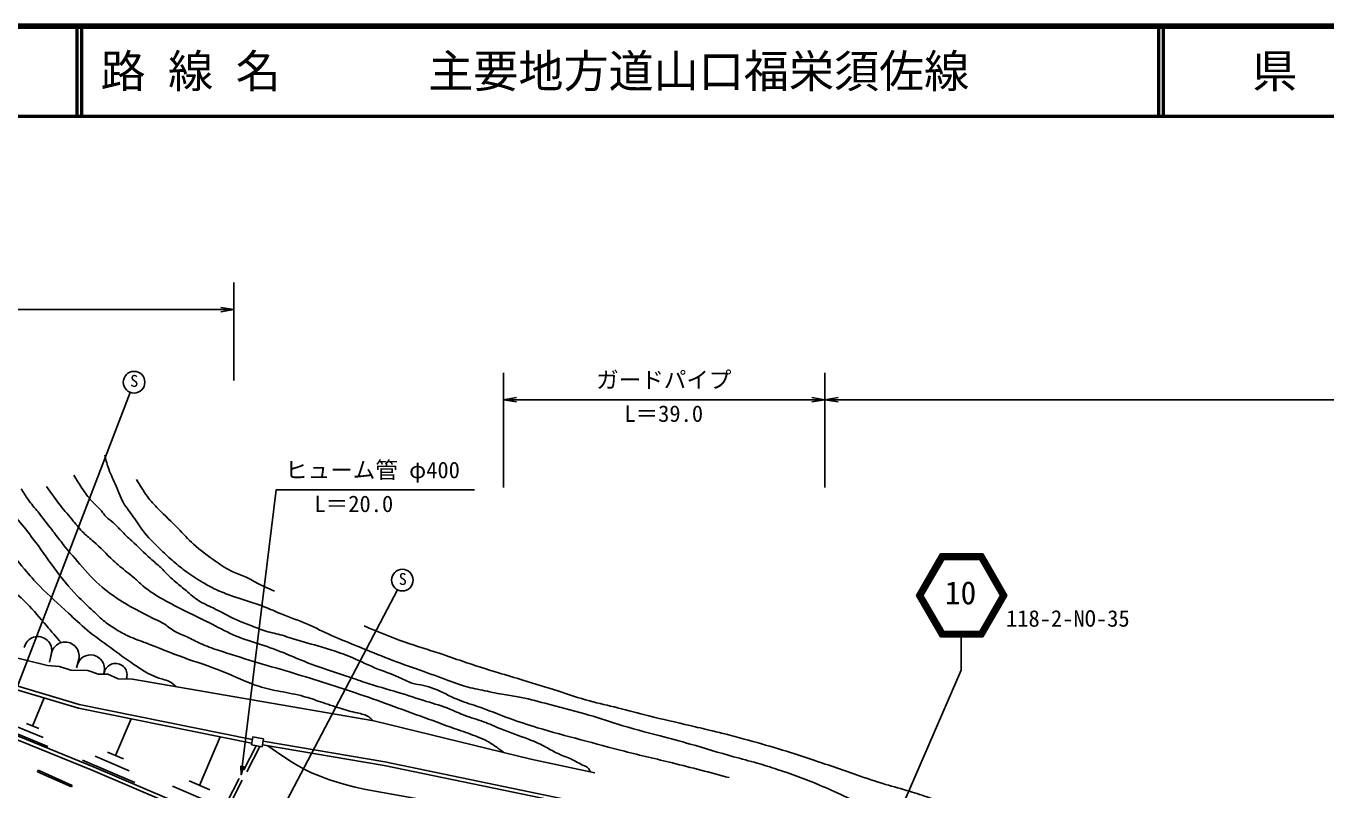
# Model space of a CAD drawing. Units: millimetres, scale not verified. Extents: x 40000 to 680000, y 20000 to 380000.
# Drawn here: x 172112 to 316315, y 295259 to 380000 of the extents above; entities that cross this region are included whole.
import ezdxf
from ezdxf.enums import TextEntityAlignment as Align

# ---------------------------------------------------------------- set-up
doc = ezdxf.new("R2010")
doc.units = ezdxf.units.MM
doc.header["$LTSCALE"] = 1000
for name, color, linetype, lineweight in [('M-BGD', 7, 'Continuous', 25), ('M-STR-STR3', 7, 'Continuous', 25), ('M-STR-STRC', 7, 'Continuous', 25), ('M-TTL', 2, 'Continuous', 140), ('M-TTL-LINE', 7, 'Continuous', 50)]:
    doc.layers.add(name, color=color, linetype=linetype, lineweight=lineweight)
doc.layers.add('M-TTL-TXT', color=7, linetype='Continuous')
doc.styles.add('ＭＳ ゴシック', font='')
doc.styles.get('ＭＳ ゴシック').set_extended_font_data('MS Gothic')

# ---------------------------------------------------------------- blocks, each defined once
blk = doc.blocks.new('open_arrow')
at = {"color": 0, "linetype": 'Continuous', "lineweight": -2}
blk.add_lwpolyline([(7.5, 1.25), (0, 0), (7.5, -1.25)], dxfattribs=at)

msp = doc.modelspace()

# ---------------------------------------------------------------- linework, layer by layer
at = {"layer": 'M-BGD'}
for p, q in [((169847, 310202), (174482, 309078)), ((174957, 310483), (174713, 309450)), ((174937, 310399), (174713, 309450)), ((174482, 309078), (175811, 308975)), ((175811, 308975), (177072, 308566)), ((177955, 309766), (177725, 308816)), ((177787, 309070), (177725, 308816)), ((156404, 307245), (179675, 297798)), ((166504, 307751), (177923, 304341)), ((166600, 308140), (178020, 304730)), ((177072, 308566), (178981, 308498)), ((178981, 308498), (180140, 308089)), ((180140, 308089), (181196, 308089)), ((180840, 308464), (180737, 308182)), ((180781, 308388), (180737, 308182)), ((181196, 308089), (182321, 307578)), ((182321, 307578), (183923, 307544)), ((183264, 307657), (183251, 307611)), ((183923, 307544), (210677, 302943)), ((156272, 306867), (179521, 297429)), ((174119, 305478), (172849, 302348)), ((177923, 304341), (197135, 300451)), ((178020, 304730), (197214, 300844)), ((183769, 303158), (182039, 299078)), ((210677, 302943), (228126, 298683)), ((174539, 300098), (170069, 301918)), ((174029, 301088), (171129, 302268)), ((173519, 302078), (172179, 302618)), ((193649, 301158), (191359, 295768)), ((197644, 300157), (196264, 297500)), ((198055, 300080), (196600, 297279)), ((197121, 300255), (197288, 301148)), ((198300, 300034), (197121, 300255)), ((197288, 301148), (198467, 300927)), ((198467, 300927), (198300, 300034)), ((198343, 300266), (211854, 297988)), ((198417, 300659), (211928, 298381)), ((184199, 296088), (178369, 298568)), ((183559, 297398), (179769, 299008)), ((182909, 298708), (181159, 299448)), ((228126, 298683), (235215, 297149)), ((173373, 297274), (173454, 297456)), ((177143, 295592), (173373, 297274)), ((173454, 297456), (177225, 295775)), ((179521, 297429), (195026, 290827)), ((179675, 297798), (195173, 291199)), ((211854, 297988), (231525, 293899)), ((211928, 298381), (234501, 293688)), ((177225, 295775), (177143, 295592)), ((193369, 293548), (188359, 295678)), ((192509, 295278), (190199, 296258)), ((195771, 296550), (194376, 293866)), ((196108, 296333), (194720, 293659))]:
    msp.add_line(p, q, dxfattribs=at)
for centre, radius, start, end in [((173429, 310736), 1545, 347.39527, 168.06984), ((176457, 310129), 1542, 346.38042, 166.7167), ((179279, 308709), 1536, 347.94913, 166.38042), ((182041, 308027), 1278, 338.48543, 160.01475)]:
    msp.add_arc(centre, radius, start, end, dxfattribs=at)
for points, knots in [([(127097, 341867), (127406, 341437), (127715, 341007), (128048, 340597), (128517, 340021), (129033, 339484), (129565, 338965), (130073, 338470), (130595, 337991), (131105, 337494), (131448, 337161), (131785, 336820), (132162, 336529), (132540, 336238), (132957, 335998), (133380, 335771), (133983, 335448), (134597, 335152), (135219, 334874), (135989, 334530), (136772, 334214), (137563, 333909), (138264, 333639), (138971, 333379), (139700, 333220), (140313, 333086), (140941, 333023), (141562, 332921), (142140, 332825), (142712, 332695), (143286, 332576), (143843, 332460), (144403, 332355), (144963, 332254), (146547, 331971), (148137, 331732), (149721, 331450), (150464, 331318), (151205, 331176), (151950, 331059), (153008, 330893), (154075, 330776), (155145, 330715), (155796, 330677), (156448, 330661), (157098, 330623), (157750, 330584), (158401, 330524), (159052, 330462), (159882, 330383), (160713, 330301), (161534, 330163), (162685, 329970), (163817, 329667), (164935, 329313), (165667, 329081), (166392, 328827), (167073, 328485), (167843, 328098), (168556, 327597), (169256, 327083), (169614, 326821), (169968, 326556), (170290, 326256), (170639, 325932), (170950, 325567), (171256, 325199), (171818, 324521), (172361, 323834), (172887, 323130), (174485, 320996), (175931, 318718), (177783, 316810), (178359, 316217), (178974, 315659), (179575, 315086), (179989, 314693), (180395, 314292), (180839, 313937), (181265, 313597), (181725, 313298), (182195, 313018), (182614, 312768), (183042, 312533), (183482, 312328), (184102, 312040), (184749, 311811), (185390, 311570), (186806, 311038), (188198, 310450), (189619, 309938), (191040, 309426), (192491, 308990), (193894, 308421), (195245, 307874), (196553, 307203), (197939, 306767), (198718, 306521), (199522, 306349), (200329, 306192), (201192, 306024), (202058, 305872), (202903, 305640), (203530, 305469), (204146, 305253), (204764, 305043), (205491, 304796), (206221, 304555), (206948, 304330), (207581, 304134), (208211, 303950), (208878, 303802), (209324, 303703), (209786, 303620), (210142, 303365), (210300, 303253), (210436, 303107), (210573, 302961)], [0, 0, 0, 0, 1, 1, 1, 2, 2, 2, 3, 3, 3, 4, 4, 4, 5, 5, 5, 6, 6, 6, 7, 7, 7, 8, 8, 8, 9, 9, 9, 10, 10, 10, 11, 11, 11, 12, 12, 12, 13, 13, 13, 14, 14, 14, 15, 15, 15, 16, 16, 16, 17, 17, 17, 18, 18, 18, 19, 19, 19, 20, 20, 20, 21, 21, 21, 22, 22, 22, 23, 23, 23, 24, 24, 24, 25, 25, 25, 26, 26, 26, 27, 27, 27, 28, 28, 28, 29, 29, 29, 30, 30, 30, 31, 31, 31, 32, 32, 32, 33, 33, 33, 34, 34, 34, 35, 35, 35, 36, 36, 36, 37, 37, 37, 38, 38, 38, 39, 39, 39, 39]), ([(124288, 340965), (124835, 340412), (125382, 339858), (125968, 339349), (126711, 338705), (127517, 338133), (128248, 337474), (128822, 336956), (129350, 336384), (129958, 335911), (130277, 335663), (130617, 335442), (130951, 335212), (131393, 334908), (131823, 334590), (132256, 334275), (132897, 333809), (133544, 333351), (134205, 332914), (135130, 332303), (136082, 331733), (137055, 331204), (137831, 330782), (138620, 330387), (139427, 330027), (139981, 329781), (140543, 329552), (141118, 329365), (142004, 329079), (142920, 328894), (143840, 328722), (144651, 328570), (145464, 328427), (146285, 328391), (146610, 328377), (146936, 328380), (147262, 328382), (149064, 328394), (150862, 328395), (152663, 328405), (154119, 328413), (155576, 328427), (157029, 328382), (157611, 328364), (158192, 328336), (158776, 328313), (159354, 328290), (159934, 328272), (160500, 328175), (161462, 328011), (162381, 327619), (163281, 327210), (163984, 326889), (164676, 326557), (165326, 326152), (165906, 325791), (166453, 325372), (166981, 324934), (167437, 324556), (167879, 324164), (168314, 323762), (168763, 323347), (169205, 322921), (169624, 322475), (170442, 321604), (171174, 320656), (171945, 319740), (172491, 319092), (173055, 318461), (173646, 317856), (174659, 316817), (175749, 315854), (176817, 314868), (177488, 314249), (178151, 313621), (178851, 313039), (179695, 312337), (180594, 311700), (181481, 311053), (182335, 310429), (183178, 309796), (184055, 309196), (185054, 308511), (186096, 307869), (187272, 307541), (187524, 307471), (187781, 307416), (188008, 307302), (188284, 307164), (188515, 306939), (188746, 306714)], [0, 0, 0, 0, 1, 1, 1, 2, 2, 2, 3, 3, 3, 4, 4, 4, 5, 5, 5, 6, 6, 6, 7, 7, 7, 8, 8, 8, 9, 9, 9, 10, 10, 10, 11, 11, 11, 12, 12, 12, 13, 13, 13, 14, 14, 14, 15, 15, 15, 16, 16, 16, 17, 17, 17, 18, 18, 18, 19, 19, 19, 20, 20, 20, 21, 21, 21, 22, 22, 22, 23, 23, 23, 24, 24, 24, 25, 25, 25, 26, 26, 26, 27, 27, 27, 28, 28, 28, 29, 29, 29, 30, 30, 30, 30]), ([(123207, 340266), (123405, 339913), (123602, 339561), (123838, 339237), (124147, 338814), (124522, 338441), (124880, 338054), (125642, 337228), (126322, 336340), (127028, 335468), (127289, 335146), (127553, 334827), (127839, 334529), (128155, 334199), (128499, 333894), (128829, 333577), (129404, 333024), (129940, 332430), (130527, 331892), (130921, 331531), (131338, 331195), (131736, 330837), (132080, 330528), (132409, 330202), (132765, 329911), (133595, 329232), (134570, 328739), (135544, 328277), (136196, 327967), (136849, 327671), (137499, 327364), (138017, 327119), (138533, 326867), (139069, 326669), (139880, 326369), (140735, 326192), (141590, 326026), (145000, 325363), (148415, 324864), (151858, 324521), (152971, 324410), (154086, 324315), (155191, 324153), (157257, 323850), (159286, 323311), (161281, 322659), (162718, 322189), (164136, 321661), (165464, 320958), (166555, 320381), (167584, 319687), (168590, 318959), (169863, 318037), (171098, 317061), (172198, 315948), (172967, 315170), (173670, 314325), (174381, 313489), (174919, 312857), (175462, 312229), (176005, 311602)], [0, 0, 0, 0, 1, 1, 1, 2, 2, 2, 3, 3, 3, 4, 4, 4, 5, 5, 5, 6, 6, 6, 7, 7, 7, 8, 8, 8, 9, 9, 9, 10, 10, 10, 11, 11, 11, 12, 12, 12, 13, 13, 13, 14, 14, 14, 15, 15, 15, 16, 16, 16, 17, 17, 17, 18, 18, 18, 19, 19, 19, 20, 20, 20, 20]), ([(180865, 332415), (180965, 331960), (181064, 331504), (181210, 331065), (181419, 330436), (181722, 329841), (181986, 329226), (182293, 328510), (182545, 327766), (182934, 327101), (183247, 326563), (183650, 326076), (184017, 325566), (184439, 324979), (184815, 324362), (185258, 323797), (185861, 323028), (186588, 322357), (187303, 321682), (187750, 321261), (188193, 320838), (188659, 320441), (189108, 320060), (189579, 319702), (190061, 319361), (190650, 318944), (191254, 318552), (191877, 318189), (192333, 317923), (192799, 317674), (193279, 317454), (193810, 317210), (194358, 317002), (194911, 316810), (196111, 316394), (197339, 316056), (198519, 315592), (199160, 315340), (199788, 315050), (200426, 314788), (201394, 314389), (202386, 314053), (203345, 313638), (204222, 313260), (205072, 312816), (205942, 312420), (206968, 311954), (208022, 311554), (209068, 311133), (210165, 310692), (211252, 310227), (212354, 309800), (213509, 309353), (214680, 308947), (215848, 308536), (216886, 308171), (217921, 307802), (218951, 307410), (219506, 307199), (220060, 306980), (220628, 306813), (221320, 306608), (222034, 306479), (222743, 306330), (223479, 306175), (224209, 306000), (224949, 305870), (225522, 305770), (226100, 305697), (226673, 305594), (227687, 305414), (228684, 305142), (229683, 304882), (231158, 304498), (232637, 304140), (234096, 303710), (235320, 303349), (236530, 302937), (237750, 302561), (239301, 302083), (240869, 301662), (242439, 301251), (243559, 300957), (244680, 300669), (245794, 300354), (247399, 299902), (248990, 299396), (250598, 298952), (251470, 298712), (252348, 298489), (253218, 298240), (253966, 298026), (254708, 297793), (255447, 297551), (257032, 297030), (258604, 296462), (260136, 295804), (261008, 295429), (261868, 295024), (262733, 294632), (264182, 293974), (265646, 293351), (267099, 292701), (268341, 292146), (269575, 291572), (270845, 291092), (271817, 290725), (272811, 290414), (273810, 290127), (274480, 289935), (275153, 289754), (275833, 289598), (276818, 289373), (277816, 289200), (278820, 289093), (280422, 288922), (282038, 288920), (283647, 288817), (284694, 288750), (285739, 288640), (286772, 288449), (287688, 288280), (288593, 288048), (289461, 287714), (290233, 287417), (290975, 287040), (291668, 286588), (292371, 286129), (293023, 285592), (293621, 285002), (294136, 284494), (294611, 283946), (295046, 283370), (295639, 282585), (296159, 281748), (296678, 280911)], [0, 0, 0, 0, 1, 1, 1, 2, 2, 2, 3, 3, 3, 4, 4, 4, 5, 5, 5, 6, 6, 6, 7, 7, 7, 8, 8, 8, 9, 9, 9, 10, 10, 10, 11, 11, 11, 12, 12, 12, 13, 13, 13, 14, 14, 14, 15, 15, 15, 16, 16, 16, 17, 17, 17, 18, 18, 18, 19, 19, 19, 20, 20, 20, 21, 21, 21, 22, 22, 22, 23, 23, 23, 24, 24, 24, 25, 25, 25, 26, 26, 26, 27, 27, 27, 28, 28, 28, 29, 29, 29, 30, 30, 30, 31, 31, 31, 32, 32, 32, 33, 33, 33, 34, 34, 34, 35, 35, 35, 36, 36, 36, 37, 37, 37, 38, 38, 38, 39, 39, 39, 40, 40, 40, 41, 41, 41, 42, 42, 42, 43, 43, 43, 44, 44, 44, 45, 45, 45, 45]), ([(174401, 328939), (174893, 328218), (175385, 327497), (175924, 326813), (176386, 326227), (176883, 325668), (177360, 325090), (177733, 324638), (178093, 324174), (178510, 323768), (178854, 323433), (179237, 323136), (179601, 322820), (180364, 322158), (181046, 321410), (181785, 320723), (182272, 320270), (182785, 319844), (183307, 319430), (183584, 319211), (183864, 318995), (184132, 318764), (184452, 318487), (184753, 318189), (185074, 317913), (185768, 317316), (186549, 316824), (187349, 316373), (188133, 315931), (188935, 315529), (189739, 315132), (190744, 314637), (191752, 314151), (192750, 313638), (193638, 313182), (194518, 312704), (195439, 312328), (196315, 311972), (197228, 311707), (198128, 311409), (199091, 311090), (200039, 310734), (200978, 310352), (202035, 309922), (203080, 309460), (204150, 309065), (205308, 308637), (206495, 308289), (207666, 307893), (208357, 307659), (209042, 307408), (209734, 307180), (210950, 306780), (212188, 306450), (213412, 306077), (214457, 305759), (215491, 305409), (216537, 305089), (217402, 304824), (218275, 304579), (219111, 304238), (219651, 304018), (220176, 303759), (220720, 303549), (221420, 303279), (222152, 303093), (222858, 302837), (223512, 302598), (224144, 302299), (224788, 302032), (225800, 301613), (226842, 301273), (227868, 300883), (228455, 300659), (229038, 300419), (229592, 300125), (230069, 299870), (230526, 299575), (231016, 299343), (231520, 299105), (232058, 298932), (232556, 298700), (233056, 298466), (233515, 298173), (234050, 297941), (234211, 297871), (234379, 297807), (234487, 297688), (234586, 297578), (234634, 297421), (234682, 297265)], [0, 0, 0, 0, 1, 1, 1, 2, 2, 2, 3, 3, 3, 4, 4, 4, 5, 5, 5, 6, 6, 6, 7, 7, 7, 8, 8, 8, 9, 9, 9, 10, 10, 10, 11, 11, 11, 12, 12, 12, 13, 13, 13, 14, 14, 14, 15, 15, 15, 16, 16, 16, 17, 17, 17, 18, 18, 18, 19, 19, 19, 20, 20, 20, 21, 21, 21, 22, 22, 22, 23, 23, 23, 24, 24, 24, 25, 25, 25, 26, 26, 26, 27, 27, 27, 28, 28, 28, 29, 29, 29, 30, 30, 30, 30]), ([(177418, 330174), (177712, 329693), (178007, 329212), (178317, 328738), (178645, 328238), (178990, 327747), (179397, 327313), (179749, 326938), (180148, 326606), (180477, 326210), (180655, 325996), (180813, 325764), (181006, 325566), (181255, 325311), (181562, 325112), (181833, 324877), (182132, 324618), (182388, 324314), (182661, 324027), (183034, 323633), (183438, 323272), (183833, 322900), (184532, 322243), (185202, 321555), (185924, 320924), (186301, 320595), (186691, 320282), (187051, 319936), (187374, 319624), (187672, 319286), (187993, 318970), (188228, 318738), (188476, 318518), (188728, 318304), (189114, 317977), (189511, 317664), (189900, 317339), (190349, 316963), (190788, 316569), (191279, 316258), (191778, 315943), (192330, 315714), (192865, 315454), (193719, 315040), (194531, 314549), (195393, 314167), (195904, 313941), (196434, 313753), (196956, 313546), (197544, 313315), (198123, 313060), (198726, 312880), (199323, 312702), (199943, 312597), (200541, 312420), (200866, 312324), (201185, 312207), (201507, 312099), (202488, 311769), (203496, 311527), (204494, 311248), (205784, 310888), (207056, 310464), (208287, 309938), (209243, 309530), (210173, 309059), (211136, 308674), (212007, 308326), (212904, 308047), (213756, 307640), (214189, 307433), (214611, 307193), (215066, 307065), (215431, 306963), (215817, 306932), (216193, 306859), (216603, 306778), (217000, 306646), (217388, 306491), (218257, 306142), (219076, 305677), (219939, 305319), (220643, 305027), (221376, 304806), (222099, 304560), (223346, 304136), (224564, 303635), (225799, 303181), (226800, 302814), (227813, 302479), (228833, 302170), (230431, 301687), (232047, 301270), (233659, 300837), (235268, 300406), (236872, 299959), (238486, 299550), (240258, 299101), (242042, 298697), (243818, 298263), (245924, 297748), (248020, 297190), (250115, 296631)], [0, 0, 0, 0, 1, 1, 1, 2, 2, 2, 3, 3, 3, 4, 4, 4, 5, 5, 5, 6, 6, 6, 7, 7, 7, 8, 8, 8, 9, 9, 9, 10, 10, 10, 11, 11, 11, 12, 12, 12, 13, 13, 13, 14, 14, 14, 15, 15, 15, 16, 16, 16, 17, 17, 17, 18, 18, 18, 19, 19, 19, 20, 20, 20, 21, 21, 21, 22, 22, 22, 23, 23, 23, 24, 24, 24, 25, 25, 25, 26, 26, 26, 27, 27, 27, 28, 28, 28, 29, 29, 29, 30, 30, 30, 31, 31, 31, 32, 32, 32, 33, 33, 33, 34, 34, 34, 34]), ([(184370, 329686), (184750, 329048), (185131, 328409), (185577, 327819), (185944, 327332), (186357, 326878), (186783, 326440), (187507, 325697), (188272, 324999), (188995, 324256), (189557, 323680), (190093, 323076), (190682, 322533), (191454, 321820), (192319, 321212), (193187, 320602), (193793, 320177), (194401, 319751), (195071, 319453), (195545, 319243), (196049, 319096), (196519, 318878), (196939, 318685), (197331, 318435), (197737, 318212), (198360, 317871), (199014, 317593), (199668, 317316)], [0, 0, 0, 0, 1, 1, 1, 2, 2, 2, 3, 3, 3, 4, 4, 4, 5, 5, 5, 6, 6, 6, 7, 7, 7, 8, 8, 8, 9, 9, 9, 9]), ([(171586, 328681), (171827, 328271), (172068, 327861), (172342, 327474), (172681, 326994), (173071, 326550), (173445, 326095), (173969, 325457), (174462, 324797), (174962, 324142), (175302, 323694), (175646, 323249), (175996, 322809), (176672, 321957), (177371, 321125), (178087, 320303), (178868, 319407), (179669, 318524), (180569, 317752), (181265, 317156), (182019, 316627), (182799, 316144), (184061, 315360), (185388, 314696), (186729, 314052), (186939, 313951), (187150, 313850), (187349, 313730), (187749, 313489), (188102, 313169), (188498, 312926), (188964, 312641), (189490, 312461), (189992, 312236), (190500, 312009), (190984, 311734), (191486, 311501), (192110, 311211), (192762, 310985), (193417, 310766), (196035, 309889), (198682, 309137), (201323, 308352), (203786, 307620), (206244, 306860), (208677, 306031), (209939, 305601), (211194, 305153), (212446, 304698), (214998, 303772), (217541, 302819), (220100, 301917), (220799, 301671), (221499, 301429), (222191, 301159), (222559, 301015), (222925, 300864), (223271, 300676), (223549, 300525), (223815, 300351), (224076, 300171), (224412, 299939), (224741, 299698), (225069, 299458)], [0, 0, 0, 0, 1, 1, 1, 2, 2, 2, 3, 3, 3, 4, 4, 4, 5, 5, 5, 6, 6, 6, 7, 7, 7, 8, 8, 8, 9, 9, 9, 10, 10, 10, 11, 11, 11, 12, 12, 12, 13, 13, 13, 14, 14, 14, 15, 15, 15, 16, 16, 16, 17, 17, 17, 18, 18, 18, 19, 19, 19, 20, 20, 20, 21, 21, 21, 21]), ([(209638, 313456), (211104, 312834), (212570, 312211), (214070, 311683), (215391, 311218), (216738, 310825), (218069, 310383), (218893, 310109), (219710, 309817), (220531, 309536), (221855, 309083), (223190, 308661), (224530, 308255), (225429, 307983), (226329, 307718), (227229, 307448), (228519, 307060), (229807, 306661), (231090, 306246), (232268, 305865), (233442, 305471), (234635, 305143), (235659, 304861), (236696, 304628), (237728, 304375), (238887, 304090), (240038, 303779), (241195, 303488), (242713, 303107), (244240, 302759), (245765, 302405), (246521, 302230), (247276, 302053), (248030, 301873), (248570, 301745), (249109, 301615), (249646, 301479), (250364, 301297), (251079, 301104), (251793, 300908), (253057, 300560), (254319, 300202), (255575, 299824), (256782, 299462), (257984, 299081), (259180, 298682), (260874, 298116), (262554, 297511), (264242, 296929), (265307, 296562), (266374, 296204), (267453, 295885), (268344, 295621), (269243, 295385), (270132, 295116), (270866, 294895), (271593, 294653), (272319, 294407), (273219, 294103), (274117, 293794), (275018, 293481), (275661, 293258), (276306, 293033), (276968, 292890), (277832, 292705), (278725, 292660), (279607, 292556), (280433, 292458), (281249, 292308), (282070, 292201), (283381, 292030), (284705, 291968), (286029, 291906)], [0, 0, 0, 0, 1, 1, 1, 2, 2, 2, 3, 3, 3, 4, 4, 4, 5, 5, 5, 6, 6, 6, 7, 7, 7, 8, 8, 8, 9, 9, 9, 10, 10, 10, 11, 11, 11, 12, 12, 12, 13, 13, 13, 14, 14, 14, 15, 15, 15, 16, 16, 16, 17, 17, 17, 18, 18, 18, 19, 19, 19, 20, 20, 20, 21, 21, 21, 22, 22, 22, 23, 23, 23, 24, 24, 24, 24]), ([(229545, 288191), (227970, 289399), (226395, 290607), (224665, 291524), (222855, 292484), (220876, 293125), (218847, 293611), (213442, 294905), (207680, 295096), (202884, 297624), (201518, 298345), (200230, 299255), (198943, 300165)], [0, 0, 0, 0, 1, 1, 1, 2, 2, 2, 3, 3, 3, 4, 4, 4, 4])]:
    msp.add_open_spline(points, degree=3, knots=knots, dxfattribs=at)
at = {"layer": 'M-STR-STR3'}
for p, q in [((195173, 340679), (195173, 351538)), ((128971, 348538), (195173, 348538)), ((225069, 328816), (225069, 341538)), ((260738, 328816), (260738, 341538)), ((225069, 338538), (260738, 338538)), ((260738, 338538), (406261, 338538)), ((195977, 296948), (199859, 328538)), ((199859, 328538), (221859, 328538))]:
    msp.add_line(p, q, dxfattribs=at)
at = {"layer": 'M-STR-STRC'}
for p, q in [((168283, 299306), (183666, 339367)), ((273562, 321437), (270906, 316837)), ((273604, 321364), (271041, 316837)), ((273649, 321287), (271080, 316837)), ((273716, 321171), (271196, 316837)), ((273735, 321137), (271253, 316837)), ((273778, 321063), (271385, 316837)), ((273822, 320987), (271426, 316837)), ((273873, 320898), (271552, 316837)), ((273909, 320837), (271599, 316837)), ((273562, 321437), (278255, 321437)), ((273562, 321437), (273909, 320837)), ((273618, 321341), (278206, 321353)), ((273649, 321287), (278168, 321287)), ((273702, 321195), (278118, 321201)), ((273735, 321137), (278082, 321137)), ((273822, 320987), (277995, 320987)), ((273827, 321066), (278036, 321057)), ((273885, 320918), (277938, 320889)), ((273909, 320837), (277909, 320837)), ((278255, 321437), (277909, 320837)), ((277909, 320837), (280218, 316837)), ((277968, 320878), (280291, 316868)), ((277995, 320987), (280391, 316837)), ((278062, 321022), (280466, 316849)), ((278082, 321137), (280564, 316837)), ((278137, 321190), (280671, 316799)), ((278168, 321287), (280738, 316837)), ((278236, 321321), (280827, 316849)), ((278255, 321437), (280911, 316837)), ((197237, 286865), (213302, 317475)), ((273562, 312237), (270906, 316837)), ((270906, 316837), (271599, 316837)), ((271018, 316837), (273596, 312296)), ((273649, 312387), (271080, 316837)), ((271174, 316837), (273693, 312463)), ((273735, 312537), (271253, 316837)), ((271352, 316837), (273801, 312650)), ((273822, 312687), (271426, 316837)), ((271563, 316837), (273883, 312792)), ((273909, 312837), (271599, 316837)), ((277909, 312837), (280218, 316837)), ((280266, 316787), (277956, 312782)), ((277995, 312687), (280391, 316837)), ((278068, 312658), (280491, 316862)), ((278082, 312537), (280564, 316837)), ((280628, 316812), (278137, 312496)), ((278168, 312387), (280738, 316837)), ((280802, 316806), (278205, 312297)), ((278255, 312237), (280911, 316837)), ((280911, 316837), (280218, 316837)), ((273562, 312237), (273909, 312837)), ((278255, 312237), (273562, 312237)), ((273611, 312322), (278201, 312330)), ((278168, 312387), (273649, 312387)), ((273701, 312477), (278107, 312493)), ((278082, 312537), (273735, 312537)), ((273791, 312634), (278027, 312632)), ((277995, 312687), (273822, 312687)), ((273873, 312775), (277948, 312769)), ((277909, 312837), (273909, 312837)), ((275859, 312237), (275859, 308538)), ((278255, 312237), (277909, 312837)), ((257127, 265456), (275859, 308538))]:
    msp.add_line(p, q, dxfattribs=at)
for centre in [(184096, 340487), (213859, 318538)]:
    msp.add_circle(centre, 1200, dxfattribs=at)
at = {"layer": 'M-TTL'}
msp.add_line((680000, 380000), (40000, 380000), dxfattribs=at)
at = {"layer": 'M-TTL-LINE'}
for p, q in [((177750, 380000), (177750, 370000)), ((178250, 380000), (178250, 370000)), ((297750, 380000), (297750, 370000)), ((298250, 380000), (298250, 370000)), ((40000, 370000), (680000, 370000))]:
    msp.add_line(p, q, dxfattribs=at)

# ---------------------------------------------------------------- block references
at = {"layer": 'M-STR-STR3'}
for p, xscale, yscale, rotation in [((195173, 348538), 193, 193, 180), ((260738, 338538), 193, 193, 180), ((195977, 296948), 131, 131, 83)]:
    msp.add_blockref('open_arrow', p, dxfattribs=dict(at, xscale=xscale, yscale=yscale, rotation=rotation))
at = {"layer": 'M-STR-STR3', "xscale": 193, "yscale": 193}
for p in [(225069, 338538), (260738, 338538)]:
    msp.add_blockref('open_arrow', p, dxfattribs=at)

# ---------------------------------------------------------------- texts
at = {"layer": 'M-STR-STR3', "style": 'ＭＳ ゴシック'}
for s, p in [('ガードパイプ', (235359, 339288)), ('L＝39.0', (238484, 335538)), ('ヒューム管 φ400', (200859, 329288)), ('L＝20.0', (204109, 325538))]:
    msp.add_text(s, height=1833, dxfattribs=at).set_placement(p, align=Align.BOTTOM_LEFT)
at = {"layer": 'M-STR-STRC', "style": 'ＭＳ ゴシック'}
for s, height, p in [('S', 1320, (183671, 339577)), ('S', 1320, (213458, 317604)), ('10', 2566, (274031, 315081)), ('118-2-NO-35', 1833, (280821, 312822))]:
    msp.add_text(s, height=height, dxfattribs=at).set_placement(p, align=Align.BOTTOM_LEFT)
at = {"layer": 'M-TTL-TXT', "style": 'ＭＳ ゴシック'}
for s, p in [('路 線 名', (180380, 375000)), ('主要地方道山口福栄須佐線', (216734, 375000))]:
    msp.add_text(s, height=3666, dxfattribs=at).set_placement(p, align=Align.MIDDLE_LEFT)
msp.add_text('県\u3000名', height=3666, dxfattribs=at).set_placement((315625, 375000), align=Align.MIDDLE_CENTER)

doc.saveas('drawing.dxf')
